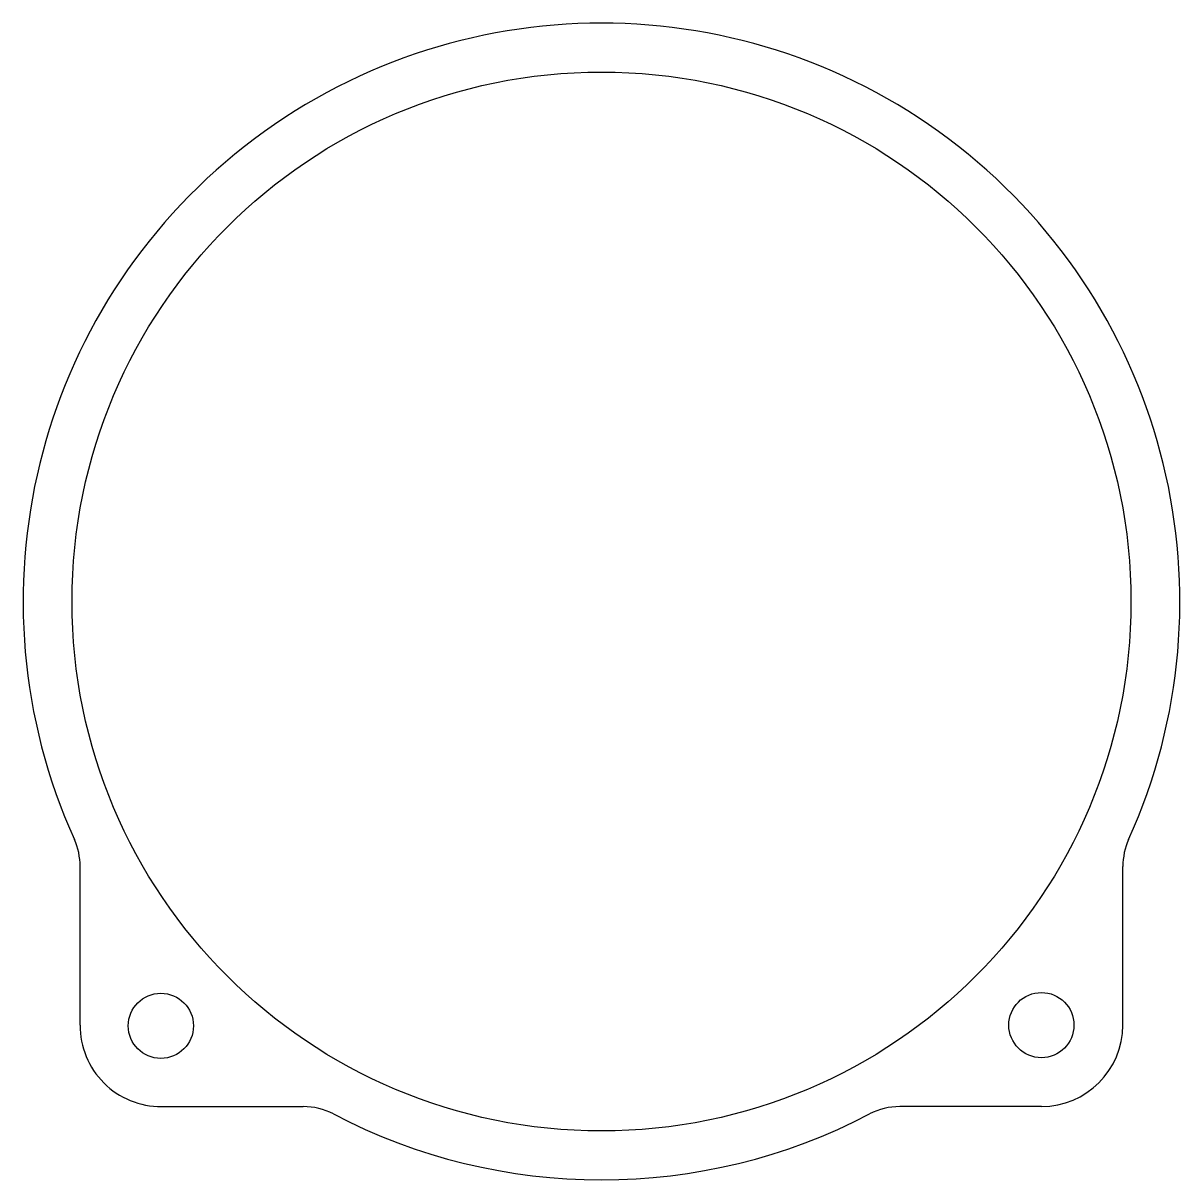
# Model space of a CAD drawing. Header units: millimetres. Extents: x 24.5 to 95.5, y -79.5 to -8.5.
import ezdxf

# ---------------------------------------------------------------- set-up
doc = ezdxf.new("R2010")
doc.units = ezdxf.units.MM
doc.layers.get('0').update_dxf_attribs({"lineweight": 25, "true_color": 0xffffff})

msp = doc.modelspace()

# ---------------------------------------------------------------- linework, layer by layer
for p, q in [((28, -70), (28, -60.256)), ((92, -70), (92, -60.256)), ((33, -75), (41.69, -75)), ((87, -75), (78.31, -75))]:
    msp.add_line(p, q)
for centre, radius in [((60, -44), 32.5), ((32.955, -70.046), 2), ((87, -70), 2)]:
    msp.add_circle(centre, radius)
for centre, radius, start, end in [((60, -44), 35.5, 335.69849, 204.30151), ((24, -60.256), 4, 0, 24.30151), ((96, -60.256), 4, 155.69849, 180), ((32.955, -70.046), 4.955, 179.47176, 270.52149), ((87, -70), 5, 270, 0), ((41.69, -79), 4, 62.38422, 90), ((78.31, -79), 4, 90, 117.61578), ((60, -44), 35.5, 242.38422, 297.61578)]:
    msp.add_arc(centre, radius, start, end)

doc.saveas('drawing.dxf')
